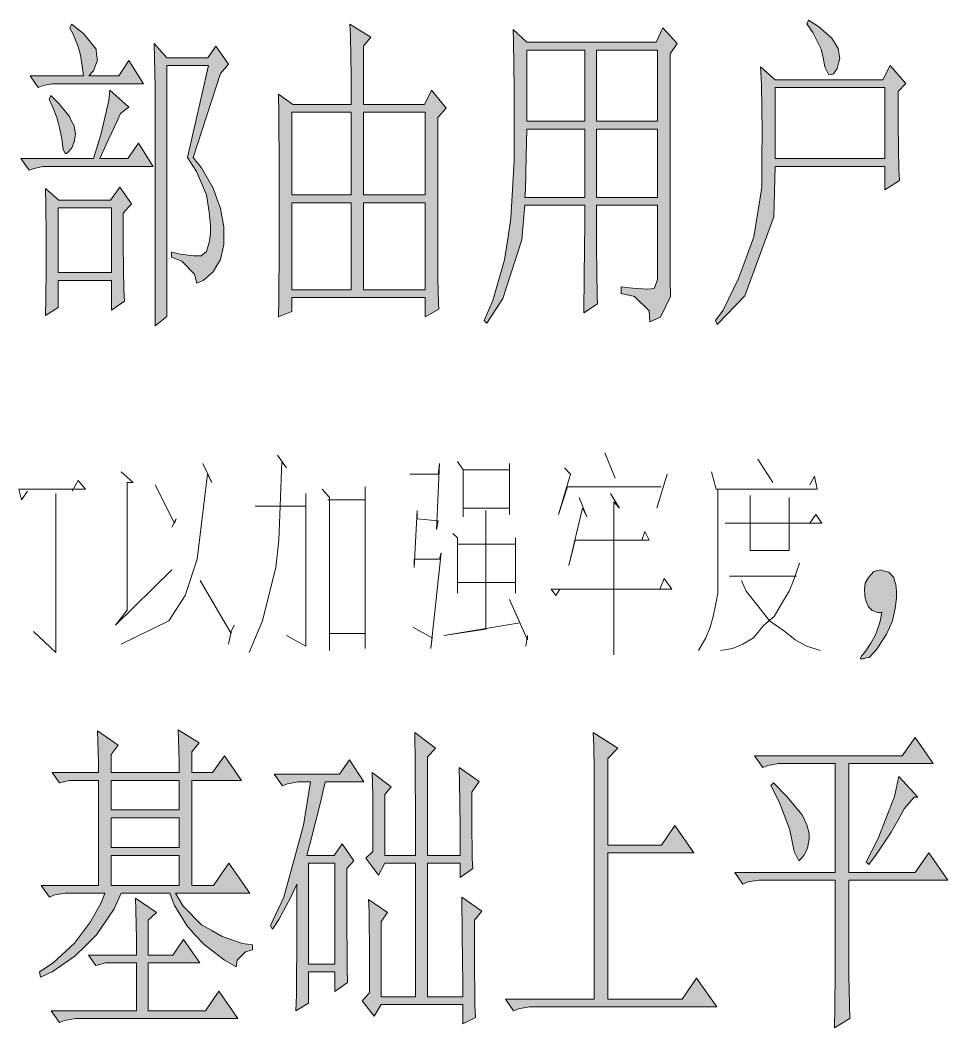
# Model space of a CAD drawing. Header units: millimetres. Extents: x 0 to 414, y 0 to 292.
# Drawn here: x 75.87 to 88.23, y 106.53 to 119.95 of the extents above; entities that cross this region are included whole.
import ezdxf

# ---------------------------------------------------------------- set-up
doc = ezdxf.new("R2010")
doc.units = ezdxf.units.MM

msp = doc.modelspace()

# ---------------------------------------------------------------- hatches: boundary and pattern name
h = msp.add_hatch(color=0)
h.dxf.hatch_style = 2
h.paths.add_polyline_path([(75.998917, 119.210667), (76.711528, 119.210667), (76.697417, 119.312972), (76.669194, 119.485833), (76.651556, 119.552861), (76.630389, 119.623417), (76.570417, 119.771583), (76.528083, 119.845667), (76.552778, 119.898583), (76.711528, 119.771583), (76.877333, 119.566972), (76.884389, 119.492889), (76.894972, 119.422333), (76.842056, 119.277694), (76.782083, 119.210667), (77.180722, 119.210667), (77.314778, 119.415278), (77.508806, 119.104833), (76.337583, 119.104833), (76.288194, 119.104833), (76.171778, 119.080139), (76.108278, 119.055444)])
h = msp.add_hatch(color=0)
h.paths.add_polyline_path([(79.307972, 116.000389), (79.3115, 116.215583), (79.318556, 116.942306), (79.318556, 117.450306), (79.318556, 117.958306), (79.3115, 118.716778), (79.307972, 118.96725), (79.498472, 118.829667), (80.274583, 118.829667), (80.274583, 119.200083), (80.267528, 119.736306), (80.260472, 119.898583), (80.539167, 119.725722), (80.440389, 119.605778), (80.440389, 118.829667), (81.251778, 118.829667), (81.347028, 119.020167), (81.541056, 118.780278), (81.431694, 118.656806), (81.431694, 116.758861), (81.431694, 116.508389), (81.43875, 116.180306), (81.445806, 116.102694), (81.262361, 116.000389), (81.262361, 116.257917), (79.487889, 116.257917), (79.487889, 116.070944)])
h.paths.add_polyline_path([(80.440389, 117.517333), (80.440389, 116.360222), (81.262361, 116.360222), (81.262361, 117.517333)])
h.paths.add_polyline_path([(80.440389, 118.727361), (80.440389, 117.623167), (81.262361, 117.623167), (81.262361, 118.727361)])
h.paths.add_polyline_path([(79.487889, 117.517333), (79.487889, 116.360222), (80.274583, 116.360222), (80.274583, 117.517333)])
h.paths.add_polyline_path([(79.487889, 118.727361), (79.487889, 117.623167), (80.274583, 117.623167), (80.274583, 118.727361)])
h = msp.add_hatch(color=0)
h.dxf.hatch_style = 2
h.paths.add_polyline_path([(86.370583, 119.9515), (86.504639, 119.866833), (86.681028, 119.711611), (86.723361, 119.641056), (86.765694, 119.574028), (86.786861, 119.439972), (86.769222, 119.376472), (86.751583, 119.309444), (86.702194, 119.235361), (86.673972, 119.228306), (86.642222, 119.22125), (86.589306, 119.330611), (86.564611, 119.454083), (86.536389, 119.563444), (86.427028, 119.789222), (86.345889, 119.902111)])
h = msp.add_hatch(color=0)
h.paths.add_polyline_path([(83.872917, 116.399028), (84.028139, 116.381389), (84.229222, 116.367278), (84.271556, 116.370806), (84.313889, 116.377861), (84.356222, 116.494278), (84.356222, 116.603639), (84.356222, 117.485583), (83.544833, 117.485583), (83.544833, 116.931722), (83.551889, 116.275556), (83.558944, 116.17325), (83.3755, 116.053306), (83.382556, 116.543667), (83.389611, 117.259806), (83.389611, 117.485583), (82.592333, 117.485583), (82.55, 117.026972), (82.296, 116.243806), (82.084333, 115.915722), (82.049056, 115.951), (82.161944, 116.219111), (82.320694, 116.758861), (82.363028, 117.037556), (82.405361, 117.312722), (82.447694, 118.071194), (82.447694, 118.5545), (82.447694, 119.037806), (82.440639, 119.672806), (82.433583, 119.828028), (82.617028, 119.658694), (84.342111, 119.658694), (84.426778, 119.849194), (84.620806, 119.641056), (84.525556, 119.503472), (84.525556, 116.483694), (84.529083, 116.2685), (84.398556, 115.993333), (84.257444, 115.933361), (84.246861, 116.078), (84.052833, 116.2685), (83.872917, 116.310833)])
h.paths.add_polyline_path([(83.544833, 119.552861), (83.544833, 118.607417), (84.356222, 118.607417), (84.356222, 119.552861)])
h.paths.add_polyline_path([(83.544833, 118.501583), (83.544833, 117.587889), (84.356222, 117.587889), (84.356222, 118.501583)])
h.paths.add_polyline_path([(82.617028, 119.552861), (82.617028, 118.607417), (83.389611, 118.607417), (83.389611, 119.552861)])
h.paths.add_polyline_path([(82.617028, 118.501583), (82.609972, 118.14175), (82.599389, 117.683139), (82.592333, 117.587889), (83.389611, 117.587889), (83.389611, 118.501583)])
h = msp.add_hatch(color=0)
h.dxf.hatch_style = 2
h.paths.add_polyline_path([(77.664028, 115.880444), (77.664028, 118.847306), (77.664028, 119.055444), (77.656972, 119.450556), (77.653444, 119.641056), (77.822778, 119.450556), (78.366056, 119.450556), (78.471889, 119.605778), (78.641222, 119.365889), (78.535389, 119.242417), (78.172028, 118.120583), (78.281389, 117.983), (78.436611, 117.711361), (78.486, 117.577306), (78.535389, 117.44325), (78.58125, 117.196306), (78.58125, 117.079889), (78.58125, 116.963472), (78.535389, 116.762389), (78.486, 116.68125), (78.436611, 116.600111), (78.306083, 116.483694), (78.221417, 116.448417), (78.189667, 116.568361), (78.020333, 116.741222), (77.88275, 116.794139), (77.88275, 116.861167), (78.002694, 116.836472), (78.175556, 116.811778), (78.224944, 116.811778), (78.277861, 116.811778), (78.348417, 116.87175), (78.366056, 116.931722), (78.383694, 116.991694), (78.401333, 117.104583), (78.401333, 117.1575), (78.401333, 117.217472), (78.383694, 117.393861), (78.366056, 117.510278), (78.348417, 117.626694), (78.214361, 117.933611), (78.097944, 118.120583), (78.376639, 119.34825), (77.822778, 119.34825), (77.822778, 116.003917)])
h = msp.add_hatch(color=0)
h.paths.add_polyline_path([(85.732056, 119.330611), (85.926083, 119.15775), (87.361889, 119.15775), (87.457139, 119.34825), (87.665278, 119.108361), (87.5665, 119.002528), (87.5665, 118.5545), (87.573556, 117.958306), (87.580611, 117.813667), (87.386583, 117.690194), (87.386583, 118.000639), (85.926083, 118.000639), (85.908444, 117.330361), (85.520389, 116.279083), (85.1535, 115.898083), (85.128806, 115.951), (85.231111, 116.088583), (85.435722, 116.508389), (85.538028, 116.787083), (85.640333, 117.065778), (85.746167, 117.721944), (85.749694, 118.099417), (85.753222, 118.473361), (85.742639, 119.090722)])
h.paths.add_polyline_path([(85.926083, 119.055444), (85.926083, 118.106472), (87.386583, 118.106472), (87.386583, 119.055444)])
h = msp.add_hatch(color=0)
h.dxf.hatch_style = 2
h.paths.add_polyline_path([(76.842056, 118.106472), (76.940833, 118.423972), (77.050194, 118.882583), (77.060778, 119.020167), (77.314778, 118.794389), (77.205417, 118.709722), (77.1525, 118.596833), (77.011389, 118.296972), (76.926722, 118.106472), (77.300667, 118.106472), (77.445306, 118.311083), (77.639333, 118.000639), (76.214111, 118.000639), (76.16825, 118.000639), (76.051833, 117.975944), (75.984806, 117.95125), (75.875444, 118.106472)])
h = msp.add_hatch(color=0)
h.dxf.hatch_style = 2
h.paths.add_polyline_path([(76.274083, 118.949611), (76.383444, 118.84025), (76.524556, 118.667389), (76.552778, 118.607417), (76.584528, 118.543917), (76.605694, 118.434556), (76.595111, 118.381639), (76.588056, 118.328722), (76.556306, 118.251111), (76.535139, 118.226417), (76.513972, 118.201722), (76.48575, 118.1735), (76.464583, 118.1735), (76.439889, 118.233472), (76.432833, 118.296972), (76.42225, 118.374583), (76.3905, 118.519222), (76.372861, 118.589778), (76.355222, 118.656806), (76.29525, 118.812028), (76.252917, 118.900222)])
h = msp.add_hatch(color=0)
h.paths.add_polyline_path([(76.203528, 116.018028), (76.210583, 116.233222), (76.214111, 116.656556), (76.214111, 116.864694), (76.214111, 117.069306), (76.210583, 117.492639), (76.203528, 117.707833), (76.383444, 117.552611), (77.071361, 117.552611), (77.194833, 117.725472), (77.350056, 117.503222), (77.240694, 117.37975), (77.240694, 116.942306), (77.24775, 116.356694), (77.254806, 116.208528), (77.085472, 116.088583), (77.085472, 116.483694), (76.372861, 116.483694), (76.372861, 116.123861)])
h.paths.add_polyline_path([(76.372861, 117.450306), (76.372861, 116.589528), (77.085472, 116.589528), (77.085472, 117.450306)])
h = msp.add_hatch(color=0)
h.dxf.hatch_style = 2
h.paths.add_polyline_path([(87.234889, 111.714139), (87.266639, 111.774111), (87.323083, 111.946972), (87.347778, 112.059861), (87.294861, 112.059861), (87.21725, 112.088083), (87.192556, 112.112778), (87.167861, 112.137472), (87.136111, 112.208028), (87.125528, 112.250361), (87.118472, 112.292694), (87.114944, 112.373833), (87.118472, 112.412639), (87.125528, 112.451444), (87.167861, 112.529056), (87.203139, 112.567861), (87.241944, 112.606667), (87.330139, 112.627833), (87.386583, 112.613722), (87.4395, 112.596083), (87.506528, 112.529056), (87.517111, 112.483194), (87.531222, 112.433806), (87.541806, 112.345611), (87.541806, 112.29975), (87.541806, 112.250361), (87.524167, 112.116306), (87.506528, 112.035167), (87.488889, 111.9505), (87.40775, 111.770583), (87.34425, 111.671806), (87.28075, 111.573028), (87.178444, 111.463667), (87.139639, 111.456611), (87.100833, 111.446028), (87.062028, 111.446028), (87.062028, 111.456611), (87.079667, 111.488361), (87.097306, 111.506), (87.132583, 111.548333), (87.199611, 111.654167)])
h = msp.add_hatch(color=0)
h.paths.add_polyline_path([(77.985056, 109.929083), (77.985056, 110.084306), (77.978, 110.370056), (77.970944, 110.497056), (78.249639, 110.324194), (78.154389, 110.20425), (78.154389, 109.929083), (78.429556, 109.929083), (78.588306, 110.151333), (78.817611, 109.82325), (78.154389, 109.82325), (78.154389, 108.42625), (78.443667, 108.42625), (78.648278, 108.722583), (78.926972, 108.323944), (77.935667, 108.323944), (78.037972, 108.151083), (78.281389, 107.900611), (78.418972, 107.823), (78.556556, 107.745389), (78.828194, 107.650139), (78.96225, 107.636028), (78.96225, 107.565472), (78.867, 107.540778), (78.757639, 107.427889), (78.743528, 107.339694), (78.588306, 107.427889), (78.316667, 107.639556), (78.20025, 107.763028), (78.087361, 107.890028), (77.918028, 108.168722), (77.861583, 108.323944), (77.212472, 108.323944), (77.12075, 108.115806), (76.884389, 107.766556), (76.73975, 107.625444), (76.595111, 107.484333), (76.291722, 107.272667), (76.1365, 107.202111), (76.122389, 107.272667), (76.305833, 107.392611), (76.591583, 107.657194), (76.697417, 107.798306), (76.80325, 107.939417), (76.951417, 108.204), (76.99375, 108.323944), (76.545722, 108.323944), (76.468111, 108.323944), (76.323472, 108.29925), (76.256444, 108.271028), (76.147083, 108.42625), (76.909083, 108.42625), (76.909083, 109.82325), (76.521028, 109.82325), (76.3905, 109.7915), (76.291722, 109.929083), (76.909083, 109.929083), (76.909083, 110.066667), (76.902028, 110.341833), (76.8985, 110.482944), (77.173667, 110.292444), (77.078417, 110.168972), (77.078417, 109.929083)])
h.paths.add_polyline_path([(77.078417, 109.325833), (77.078417, 108.930722), (77.985056, 108.930722), (77.985056, 109.325833)])
h.paths.add_polyline_path([(77.078417, 108.824889), (77.078417, 108.42625), (77.985056, 108.42625), (77.985056, 108.824889)])
h.paths.add_polyline_path([(77.078417, 109.82325), (77.078417, 109.431667), (77.985056, 109.431667), (77.985056, 109.82325)])
h = msp.add_hatch(color=0)
h.dxf.hatch_style = 2
h.paths.add_polyline_path([(81.728028, 108.824889), (81.728028, 109.212944), (81.720972, 109.798556), (81.713917, 109.996111), (81.982028, 109.809139), (81.88325, 109.668028), (81.88325, 109.290556), (81.890306, 108.782556), (81.897361, 108.652028), (81.728028, 108.532083), (81.728028, 108.722583), (81.294111, 108.722583), (81.294111, 106.941056), (81.763306, 106.941056), (81.763306, 107.106861), (81.75625, 107.770083), (81.752722, 108.271028), (82.017306, 108.080528), (81.922056, 107.960583), (81.922056, 107.477278), (81.925583, 106.831694), (81.932639, 106.665889), (81.763306, 106.581222), (81.763306, 106.83875), (80.67675, 106.83875), (80.5815, 106.683528), (80.42275, 106.888139), (80.521528, 106.993972), (80.521528, 107.459639), (80.514472, 108.080528), (80.507417, 108.23575), (80.761417, 108.062889), (80.67675, 107.942944), (80.67675, 106.941056), (81.135361, 106.941056), (81.135361, 108.722583), (80.726139, 108.722583), (80.641472, 108.563833), (80.472139, 108.789611), (80.567389, 108.877806), (80.567389, 109.110639), (80.563861, 109.636278), (80.556806, 109.929083), (80.810806, 109.738583), (80.726139, 109.636278), (80.726139, 108.824889), (81.135361, 108.824889), (81.135361, 109.237639), (81.128306, 110.056083), (81.124778, 110.461778), (81.399944, 110.253639), (81.294111, 110.133694), (81.294111, 108.824889)])
h = msp.add_hatch(color=0)
h.dxf.hatch_style = 2
h.paths.add_polyline_path([(83.5025, 110.461778), (83.830583, 110.253639), (83.696528, 110.116056), (83.696528, 108.962472), (84.409139, 108.962472), (84.589056, 109.223528), (84.843056, 108.860167), (83.696528, 108.860167), (83.696528, 106.909306), (84.687833, 106.909306), (84.878333, 107.188), (85.146444, 106.807), (82.729917, 106.807), (82.652306, 106.807), (82.507667, 106.782306), (82.440639, 106.754083), (82.331278, 106.909306), (83.513083, 106.909306), (83.513083, 109.805611), (83.513083, 109.960833), (83.509556, 110.288917)])
h = msp.add_hatch(color=0)
h.dxf.hatch_style = 2
h.paths.add_polyline_path([(86.906806, 107.41025), (86.906806, 107.21975), (86.913861, 106.83875), (86.920917, 106.651778), (86.716306, 106.528306), (86.719833, 106.796417), (86.726889, 107.279722), (86.726889, 107.494917), (86.726889, 108.496806), (85.784972, 108.496806), (85.707361, 108.496806), (85.562722, 108.472111), (85.495694, 108.443889), (85.386333, 108.599111), (86.726889, 108.599111), (86.726889, 110.049028), (86.049556, 110.049028), (85.971944, 110.049028), (85.827306, 110.024333), (85.760278, 109.996111), (85.650917, 110.151333), (87.619417, 110.151333), (87.78875, 110.39475), (88.032167, 110.049028), (86.906806, 110.049028), (86.906806, 108.599111), (87.78875, 108.599111), (87.972194, 108.860167), (88.226194, 108.496806), (86.906806, 108.496806)])
h = msp.add_hatch(color=0)
h.paths.add_polyline_path([(80.218139, 108.652028), (80.218139, 108.084056), (80.225194, 107.322056), (80.228722, 107.131556), (80.059389, 107.011611), (80.059389, 107.272667), (79.710139, 107.272667), (79.710139, 106.856389), (79.540806, 106.754083), (79.547861, 106.969278), (79.554917, 107.815944), (79.554917, 108.443889), (79.473778, 108.271028), (79.3115, 107.971167), (79.226833, 107.840639), (79.202139, 107.893556), (79.378528, 108.271028), (79.643111, 109.227056), (79.734833, 109.805611), (79.650167, 109.805611), (79.572556, 109.805611), (79.427917, 109.780917), (79.360889, 109.752694), (79.251528, 109.907917), (80.122889, 109.907917), (80.253417, 110.098417), (80.447444, 109.805611), (79.928861, 109.805611), (79.868889, 109.530444), (79.745417, 109.040083), (79.685444, 108.824889), (80.048806, 108.824889), (80.158167, 108.980111), (80.313389, 108.754333)])
h.paths.add_polyline_path([(79.710139, 108.722583), (79.710139, 107.374972), (80.059389, 107.374972), (80.059389, 108.722583)])
h = msp.add_hatch(color=0)
h.dxf.hatch_style = 2
h.paths.add_polyline_path([(87.573556, 109.876167), (87.827556, 109.601), (87.778167, 109.601), (87.644111, 109.445778), (87.559444, 109.290556), (87.47125, 109.135333), (87.277222, 108.842528), (87.174917, 108.704944), (87.136111, 108.740222), (87.294861, 109.040083), (87.513583, 109.608056)])
h = msp.add_hatch(color=0)
h.dxf.hatch_style = 2
h.paths.add_polyline_path([(85.904917, 109.7915), (86.081306, 109.608056), (86.285917, 109.364639), (86.317667, 109.297611), (86.345889, 109.234111), (86.377639, 109.117694), (86.377639, 109.064778), (86.377639, 109.040083), (86.367056, 108.976583), (86.36, 108.937778), (86.349417, 108.898972), (86.307083, 108.824889), (86.275333, 108.789611), (86.240056, 108.754333), (86.176556, 108.877806), (86.148333, 109.033028), (86.116583, 109.177667), (85.979, 109.541028), (85.869639, 109.756222)])
h = msp.add_hatch(color=0)
h.dxf.hatch_style = 2
h.paths.add_polyline_path([(77.417083, 107.494917), (77.417083, 107.713639), (77.410028, 108.091111), (77.402972, 108.256917), (77.681667, 108.066417), (77.572306, 107.964111), (77.572306, 107.494917), (77.900389, 107.494917), (78.045028, 107.703056), (78.260222, 107.392611), (77.572306, 107.392611), (77.572306, 106.754083), (78.334306, 106.754083), (78.514222, 107.015139), (78.768222, 106.651778), (76.679778, 106.651778), (76.602167, 106.651778), (76.457528, 106.627083), (76.3905, 106.598861), (76.281139, 106.754083), (77.417083, 106.754083), (77.417083, 107.392611), (77.004333, 107.392611), (76.873806, 107.357333), (76.775028, 107.494917)])

# ---------------------------------------------------------------- linework, layer by layer
at = {"color": 0, "lineweight": 0}
for points in [[(75.998917, 119.210667), (76.711528, 119.210667), (76.697417, 119.312972), (76.669194, 119.485833), (76.651556, 119.552861), (76.630389, 119.623417), (76.570417, 119.771583), (76.528083, 119.845667), (76.552778, 119.898583), (76.711528, 119.771583), (76.877333, 119.566972), (76.884389, 119.492889), (76.894972, 119.422333), (76.842056, 119.277694), (76.782083, 119.210667), (77.180722, 119.210667), (77.314778, 119.415278), (77.508806, 119.104833), (76.337583, 119.104833), (76.288194, 119.104833), (76.171778, 119.080139), (76.108278, 119.055444)], [(79.307972, 116.000389), (79.3115, 116.215583), (79.318556, 116.942306), (79.318556, 117.450306), (79.318556, 117.958306), (79.3115, 118.716778), (79.307972, 118.96725), (79.498472, 118.829667), (80.274583, 118.829667), (80.274583, 119.200083), (80.267528, 119.736306), (80.260472, 119.898583), (80.539167, 119.725722), (80.440389, 119.605778), (80.440389, 118.829667), (81.251778, 118.829667), (81.347028, 119.020167), (81.541056, 118.780278), (81.431694, 118.656806), (81.431694, 116.758861), (81.431694, 116.508389), (81.43875, 116.180306), (81.445806, 116.102694), (81.262361, 116.000389), (81.262361, 116.257917), (79.487889, 116.257917), (79.487889, 116.070944)], [(86.370583, 119.9515), (86.504639, 119.866833), (86.681028, 119.711611), (86.723361, 119.641056), (86.765694, 119.574028), (86.786861, 119.439972), (86.769222, 119.376472), (86.751583, 119.309444), (86.702194, 119.235361), (86.673972, 119.228306), (86.642222, 119.22125), (86.589306, 119.330611), (86.564611, 119.454083), (86.536389, 119.563444), (86.427028, 119.789222), (86.345889, 119.902111)], [(83.872917, 116.399028), (84.028139, 116.381389), (84.229222, 116.367278), (84.271556, 116.370806), (84.313889, 116.377861), (84.356222, 116.494278), (84.356222, 116.603639), (84.356222, 117.485583), (83.544833, 117.485583), (83.544833, 116.931722), (83.551889, 116.275556), (83.558944, 116.17325), (83.3755, 116.053306), (83.382556, 116.543667), (83.389611, 117.259806), (83.389611, 117.485583), (82.592333, 117.485583), (82.55, 117.026972), (82.296, 116.243806), (82.084333, 115.915722), (82.049056, 115.951), (82.161944, 116.219111), (82.320694, 116.758861), (82.363028, 117.037556), (82.405361, 117.312722), (82.447694, 118.071194), (82.447694, 118.5545), (82.447694, 119.037806), (82.440639, 119.672806), (82.433583, 119.828028), (82.617028, 119.658694), (84.342111, 119.658694), (84.426778, 119.849194), (84.620806, 119.641056), (84.525556, 119.503472), (84.525556, 116.483694), (84.529083, 116.2685), (84.398556, 115.993333), (84.257444, 115.933361), (84.246861, 116.078), (84.052833, 116.2685), (83.872917, 116.310833)], [(77.664028, 115.880444), (77.664028, 118.847306), (77.664028, 119.055444), (77.656972, 119.450556), (77.653444, 119.641056), (77.822778, 119.450556), (78.366056, 119.450556), (78.471889, 119.605778), (78.641222, 119.365889), (78.535389, 119.242417), (78.172028, 118.120583), (78.281389, 117.983), (78.436611, 117.711361), (78.486, 117.577306), (78.535389, 117.44325), (78.58125, 117.196306), (78.58125, 117.079889), (78.58125, 116.963472), (78.535389, 116.762389), (78.486, 116.68125), (78.436611, 116.600111), (78.306083, 116.483694), (78.221417, 116.448417), (78.189667, 116.568361), (78.020333, 116.741222), (77.88275, 116.794139), (77.88275, 116.861167), (78.002694, 116.836472), (78.175556, 116.811778), (78.224944, 116.811778), (78.277861, 116.811778), (78.348417, 116.87175), (78.366056, 116.931722), (78.383694, 116.991694), (78.401333, 117.104583), (78.401333, 117.1575), (78.401333, 117.217472), (78.383694, 117.393861), (78.366056, 117.510278), (78.348417, 117.626694), (78.214361, 117.933611), (78.097944, 118.120583), (78.376639, 119.34825), (77.822778, 119.34825), (77.822778, 116.003917)], [(82.617028, 119.552861), (82.617028, 118.607417), (83.389611, 118.607417), (83.389611, 119.552861)], [(83.544833, 119.552861), (83.544833, 118.607417), (84.356222, 118.607417), (84.356222, 119.552861)], [(85.732056, 119.330611), (85.926083, 119.15775), (87.361889, 119.15775), (87.457139, 119.34825), (87.665278, 119.108361), (87.5665, 119.002528), (87.5665, 118.5545), (87.573556, 117.958306), (87.580611, 117.813667), (87.386583, 117.690194), (87.386583, 118.000639), (85.926083, 118.000639), (85.908444, 117.330361), (85.520389, 116.279083), (85.1535, 115.898083), (85.128806, 115.951), (85.231111, 116.088583), (85.435722, 116.508389), (85.538028, 116.787083), (85.640333, 117.065778), (85.746167, 117.721944), (85.749694, 118.099417), (85.753222, 118.473361), (85.742639, 119.090722)], [(76.842056, 118.106472), (76.940833, 118.423972), (77.050194, 118.882583), (77.060778, 119.020167), (77.314778, 118.794389), (77.205417, 118.709722), (77.1525, 118.596833), (77.011389, 118.296972), (76.926722, 118.106472), (77.300667, 118.106472), (77.445306, 118.311083), (77.639333, 118.000639), (76.214111, 118.000639), (76.16825, 118.000639), (76.051833, 117.975944), (75.984806, 117.95125), (75.875444, 118.106472)], [(76.274083, 118.949611), (76.383444, 118.84025), (76.524556, 118.667389), (76.552778, 118.607417), (76.584528, 118.543917), (76.605694, 118.434556), (76.595111, 118.381639), (76.588056, 118.328722), (76.556306, 118.251111), (76.535139, 118.226417), (76.513972, 118.201722), (76.48575, 118.1735), (76.464583, 118.1735), (76.439889, 118.233472), (76.432833, 118.296972), (76.42225, 118.374583), (76.3905, 118.519222), (76.372861, 118.589778), (76.355222, 118.656806), (76.29525, 118.812028), (76.252917, 118.900222)], [(85.926083, 119.055444), (85.926083, 118.106472), (87.386583, 118.106472), (87.386583, 119.055444)], [(79.487889, 118.727361), (79.487889, 117.623167), (80.274583, 117.623167), (80.274583, 118.727361)], [(80.440389, 118.727361), (80.440389, 117.623167), (81.262361, 117.623167), (81.262361, 118.727361)], [(82.617028, 118.501583), (82.609972, 118.14175), (82.599389, 117.683139), (82.592333, 117.587889), (83.389611, 117.587889), (83.389611, 118.501583)], [(83.544833, 118.501583), (83.544833, 117.587889), (84.356222, 117.587889), (84.356222, 118.501583)], [(76.203528, 116.018028), (76.210583, 116.233222), (76.214111, 116.656556), (76.214111, 116.864694), (76.214111, 117.069306), (76.210583, 117.492639), (76.203528, 117.707833), (76.383444, 117.552611), (77.071361, 117.552611), (77.194833, 117.725472), (77.350056, 117.503222), (77.240694, 117.37975), (77.240694, 116.942306), (77.24775, 116.356694), (77.254806, 116.208528), (77.085472, 116.088583), (77.085472, 116.483694), (76.372861, 116.483694), (76.372861, 116.123861)], [(79.487889, 117.517333), (79.487889, 116.360222), (80.274583, 116.360222), (80.274583, 117.517333)], [(80.440389, 117.517333), (80.440389, 116.360222), (81.262361, 116.360222), (81.262361, 117.517333)], [(76.372861, 117.450306), (76.372861, 116.589528), (77.085472, 116.589528), (77.085472, 117.450306)], [(87.234889, 111.714139), (87.266639, 111.774111), (87.323083, 111.946972), (87.347778, 112.059861), (87.294861, 112.059861), (87.21725, 112.088083), (87.192556, 112.112778), (87.167861, 112.137472), (87.136111, 112.208028), (87.125528, 112.250361), (87.118472, 112.292694), (87.114944, 112.373833), (87.118472, 112.412639), (87.125528, 112.451444), (87.167861, 112.529056), (87.203139, 112.567861), (87.241944, 112.606667), (87.330139, 112.627833), (87.386583, 112.613722), (87.4395, 112.596083), (87.506528, 112.529056), (87.517111, 112.483194), (87.531222, 112.433806), (87.541806, 112.345611), (87.541806, 112.29975), (87.541806, 112.250361), (87.524167, 112.116306), (87.506528, 112.035167), (87.488889, 111.9505), (87.40775, 111.770583), (87.34425, 111.671806), (87.28075, 111.573028), (87.178444, 111.463667), (87.139639, 111.456611), (87.100833, 111.446028), (87.062028, 111.446028), (87.062028, 111.456611), (87.079667, 111.488361), (87.097306, 111.506), (87.132583, 111.548333), (87.199611, 111.654167)], [(77.985056, 109.929083), (77.985056, 110.084306), (77.978, 110.370056), (77.970944, 110.497056), (78.249639, 110.324194), (78.154389, 110.20425), (78.154389, 109.929083), (78.429556, 109.929083), (78.588306, 110.151333), (78.817611, 109.82325), (78.154389, 109.82325), (78.154389, 108.42625), (78.443667, 108.42625), (78.648278, 108.722583), (78.926972, 108.323944), (77.935667, 108.323944), (78.037972, 108.151083), (78.281389, 107.900611), (78.418972, 107.823), (78.556556, 107.745389), (78.828194, 107.650139), (78.96225, 107.636028), (78.96225, 107.565472), (78.867, 107.540778), (78.757639, 107.427889), (78.743528, 107.339694), (78.588306, 107.427889), (78.316667, 107.639556), (78.20025, 107.763028), (78.087361, 107.890028), (77.918028, 108.168722), (77.861583, 108.323944), (77.212472, 108.323944), (77.12075, 108.115806), (76.884389, 107.766556), (76.73975, 107.625444), (76.595111, 107.484333), (76.291722, 107.272667), (76.1365, 107.202111), (76.122389, 107.272667), (76.305833, 107.392611), (76.591583, 107.657194), (76.697417, 107.798306), (76.80325, 107.939417), (76.951417, 108.204), (76.99375, 108.323944), (76.545722, 108.323944), (76.468111, 108.323944), (76.323472, 108.29925), (76.256444, 108.271028), (76.147083, 108.42625), (76.909083, 108.42625), (76.909083, 109.82325), (76.521028, 109.82325), (76.3905, 109.7915), (76.291722, 109.929083), (76.909083, 109.929083), (76.909083, 110.066667), (76.902028, 110.341833), (76.8985, 110.482944), (77.173667, 110.292444), (77.078417, 110.168972), (77.078417, 109.929083)], [(81.728028, 108.824889), (81.728028, 109.212944), (81.720972, 109.798556), (81.713917, 109.996111), (81.982028, 109.809139), (81.88325, 109.668028), (81.88325, 109.290556), (81.890306, 108.782556), (81.897361, 108.652028), (81.728028, 108.532083), (81.728028, 108.722583), (81.294111, 108.722583), (81.294111, 106.941056), (81.763306, 106.941056), (81.763306, 107.106861), (81.75625, 107.770083), (81.752722, 108.271028), (82.017306, 108.080528), (81.922056, 107.960583), (81.922056, 107.477278), (81.925583, 106.831694), (81.932639, 106.665889), (81.763306, 106.581222), (81.763306, 106.83875), (80.67675, 106.83875), (80.5815, 106.683528), (80.42275, 106.888139), (80.521528, 106.993972), (80.521528, 107.459639), (80.514472, 108.080528), (80.507417, 108.23575), (80.761417, 108.062889), (80.67675, 107.942944), (80.67675, 106.941056), (81.135361, 106.941056), (81.135361, 108.722583), (80.726139, 108.722583), (80.641472, 108.563833), (80.472139, 108.789611), (80.567389, 108.877806), (80.567389, 109.110639), (80.563861, 109.636278), (80.556806, 109.929083), (80.810806, 109.738583), (80.726139, 109.636278), (80.726139, 108.824889), (81.135361, 108.824889), (81.135361, 109.237639), (81.128306, 110.056083), (81.124778, 110.461778), (81.399944, 110.253639), (81.294111, 110.133694), (81.294111, 108.824889)], [(83.5025, 110.461778), (83.830583, 110.253639), (83.696528, 110.116056), (83.696528, 108.962472), (84.409139, 108.962472), (84.589056, 109.223528), (84.843056, 108.860167), (83.696528, 108.860167), (83.696528, 106.909306), (84.687833, 106.909306), (84.878333, 107.188), (85.146444, 106.807), (82.729917, 106.807), (82.652306, 106.807), (82.507667, 106.782306), (82.440639, 106.754083), (82.331278, 106.909306), (83.513083, 106.909306), (83.513083, 109.805611), (83.513083, 109.960833), (83.509556, 110.288917)], [(86.906806, 107.41025), (86.906806, 107.21975), (86.913861, 106.83875), (86.920917, 106.651778), (86.716306, 106.528306), (86.719833, 106.796417), (86.726889, 107.279722), (86.726889, 107.494917), (86.726889, 108.496806), (85.784972, 108.496806), (85.707361, 108.496806), (85.562722, 108.472111), (85.495694, 108.443889), (85.386333, 108.599111), (86.726889, 108.599111), (86.726889, 110.049028), (86.049556, 110.049028), (85.971944, 110.049028), (85.827306, 110.024333), (85.760278, 109.996111), (85.650917, 110.151333), (87.619417, 110.151333), (87.78875, 110.39475), (88.032167, 110.049028), (86.906806, 110.049028), (86.906806, 108.599111), (87.78875, 108.599111), (87.972194, 108.860167), (88.226194, 108.496806), (86.906806, 108.496806)], [(80.218139, 108.652028), (80.218139, 108.084056), (80.225194, 107.322056), (80.228722, 107.131556), (80.059389, 107.011611), (80.059389, 107.272667), (79.710139, 107.272667), (79.710139, 106.856389), (79.540806, 106.754083), (79.547861, 106.969278), (79.554917, 107.815944), (79.554917, 108.443889), (79.473778, 108.271028), (79.3115, 107.971167), (79.226833, 107.840639), (79.202139, 107.893556), (79.378528, 108.271028), (79.643111, 109.227056), (79.734833, 109.805611), (79.650167, 109.805611), (79.572556, 109.805611), (79.427917, 109.780917), (79.360889, 109.752694), (79.251528, 109.907917), (80.122889, 109.907917), (80.253417, 110.098417), (80.447444, 109.805611), (79.928861, 109.805611), (79.868889, 109.530444), (79.745417, 109.040083), (79.685444, 108.824889), (80.048806, 108.824889), (80.158167, 108.980111), (80.313389, 108.754333)], [(77.078417, 109.82325), (77.078417, 109.431667), (77.985056, 109.431667), (77.985056, 109.82325)], [(87.573556, 109.876167), (87.827556, 109.601), (87.778167, 109.601), (87.644111, 109.445778), (87.559444, 109.290556), (87.47125, 109.135333), (87.277222, 108.842528), (87.174917, 108.704944), (87.136111, 108.740222), (87.294861, 109.040083), (87.513583, 109.608056)], [(85.904917, 109.7915), (86.081306, 109.608056), (86.285917, 109.364639), (86.317667, 109.297611), (86.345889, 109.234111), (86.377639, 109.117694), (86.377639, 109.064778), (86.377639, 109.040083), (86.367056, 108.976583), (86.36, 108.937778), (86.349417, 108.898972), (86.307083, 108.824889), (86.275333, 108.789611), (86.240056, 108.754333), (86.176556, 108.877806), (86.148333, 109.033028), (86.116583, 109.177667), (85.979, 109.541028), (85.869639, 109.756222)], [(77.078417, 109.325833), (77.078417, 108.930722), (77.985056, 108.930722), (77.985056, 109.325833)], [(77.078417, 108.824889), (77.078417, 108.42625), (77.985056, 108.42625), (77.985056, 108.824889)], [(79.710139, 108.722583), (79.710139, 107.374972), (80.059389, 107.374972), (80.059389, 108.722583)], [(77.417083, 107.494917), (77.417083, 107.713639), (77.410028, 108.091111), (77.402972, 108.256917), (77.681667, 108.066417), (77.572306, 107.964111), (77.572306, 107.494917), (77.900389, 107.494917), (78.045028, 107.703056), (78.260222, 107.392611), (77.572306, 107.392611), (77.572306, 106.754083), (78.334306, 106.754083), (78.514222, 107.015139), (78.768222, 106.651778), (76.679778, 106.651778), (76.602167, 106.651778), (76.457528, 106.627083), (76.3905, 106.598861), (76.281139, 106.754083), (77.417083, 106.754083), (77.417083, 107.392611), (77.004333, 107.392611), (76.873806, 107.357333), (76.775028, 107.494917)]]:
    msp.add_lwpolyline(points, close=True, dxfattribs=at)
for points in [[(79.293861, 114.158889), (79.413806, 113.989556), (79.353833, 114.074222), (79.332667, 113.478028), (79.315028, 113.026472), (79.272694, 112.659583), (79.195083, 112.345611), (79.096306, 111.9505), (78.916389, 111.527167)], [(83.654194, 114.187111), (83.791778, 113.848444)], [(85.696778, 114.102444), (85.894333, 113.792)], [(78.302556, 114.046), (78.4225, 113.792), (78.362528, 113.904889), (78.224944, 112.772472), (78.066194, 112.289167), (77.847472, 111.9505), (77.212472, 111.640056)], [(81.05775, 113.904889), (81.435222, 113.904889), (81.452861, 114.046), (81.414056, 113.167583), (81.435222, 113.280472), (81.156528, 113.308694), (81.156528, 113.421583), (81.117722, 112.659583), (81.117722, 112.772472), (81.452861, 112.772472), (81.474028, 112.857139), (81.336444, 111.583611), (81.354083, 111.724722), (81.096556, 111.865833)], [(81.69275, 114.074222), (81.770361, 113.961333), (81.770361, 113.336917), (81.770361, 113.449806), (82.384194, 113.449806), (82.384194, 113.365139), (82.384194, 114.046), (82.384194, 113.961333), (81.770361, 113.961333)], [(83.117972, 113.989556), (83.199111, 113.904889), (83.040361, 113.365139), (83.156778, 113.735556), (84.405611, 113.735556)], [(77.212472, 113.933111), (77.371222, 113.792), (77.293611, 113.792), (77.293611, 112.091611), (77.134861, 111.894056), (77.886278, 112.631361)], [(84.48675, 113.904889), (84.349167, 113.449806)], [(85.079417, 113.933111), (85.139389, 113.703806), (86.487, 113.703806), (86.448194, 113.876667), (86.388222, 113.763778)], [(75.963639, 113.675583), (75.886028, 113.562694), (75.847222, 113.703806), (76.736222, 113.703806), (76.637444, 113.820222), (76.559833, 113.675583)], [(77.667556, 113.763778), (77.925083, 113.25225), (77.94625, 113.308694), (77.886278, 113.195806)], [(79.890056, 113.703806), (79.988833, 113.590917), (79.988833, 111.555389), (79.988833, 111.781167), (80.461556, 111.781167), (80.461556, 111.583611), (80.461556, 113.735556), (80.461556, 113.562694), (79.967667, 113.562694)], [(85.160556, 113.703806), (85.160556, 112.317389), (85.139389, 112.2045), (85.100583, 112.006944), (85.061778, 111.865833), (85.001806, 111.724722), (84.903028, 111.555389)], [(76.341111, 113.647361), (76.341111, 111.527167), (76.044778, 111.809389)], [(78.997528, 113.478028), (79.671333, 113.478028), (79.671333, 113.647361), (79.671333, 111.611833), (79.413806, 111.752944)], [(83.315528, 113.590917), (83.417833, 113.336917), (83.357861, 113.449806), (83.177944, 112.687806), (83.259083, 113.026472), (84.246861, 113.026472), (84.190417, 113.139361), (84.148083, 113.026472)], [(83.731806, 113.647361), (83.85175, 113.449806), (83.774139, 113.534472), (83.774139, 111.498944)], [(85.594472, 113.619139), (85.594472, 112.885361), (86.113056, 112.885361), (86.113056, 113.590917)], [(81.632778, 113.111139), (81.69275, 113.054694), (81.69275, 112.317389), (81.69275, 112.4585), (82.465333, 112.4585), (82.465333, 112.317389), (82.465333, 113.054694), (82.465333, 112.970028), (81.69275, 112.970028), (82.070222, 112.970028), (82.070222, 113.421583), (82.070222, 111.837611), (81.512833, 111.752944), (82.525306, 111.922278), (82.384194, 112.232722), (82.624083, 111.6965), (82.624083, 111.752944), (82.602917, 111.611833)], [(85.259333, 113.25225), (86.546972, 113.25225), (86.469361, 113.365139), (86.388222, 113.25225)], [(86.250639, 112.716028), (86.1695, 112.486722), (86.113056, 112.345611), (86.01075, 112.176278), (85.911972, 112.006944), (85.774389, 111.894056), (85.636806, 111.724722), (85.495694, 111.640056), (85.358111, 111.583611), (85.199361, 111.555389)], [(78.26375, 112.486722), (78.680028, 111.781167), (78.680028, 111.809389), (78.641222, 111.640056), (78.680028, 111.809389), (78.718833, 111.894056)], [(83.058, 112.373833), (83.001556, 112.289167), (82.941583, 112.373833), (84.546722, 112.373833), (84.447944, 112.514944), (84.387972, 112.373833)], [(85.319306, 112.543167), (86.211833, 112.543167)], [(85.478056, 112.486722), (85.538028, 112.345611), (85.696778, 112.148056), (85.852, 111.9505), (86.053083, 111.809389), (86.190667, 111.6965), (86.349417, 111.611833), (86.525806, 111.555389)]]:
    msp.add_lwpolyline(points, dxfattribs=at)

doc.saveas('drawing.dxf')
